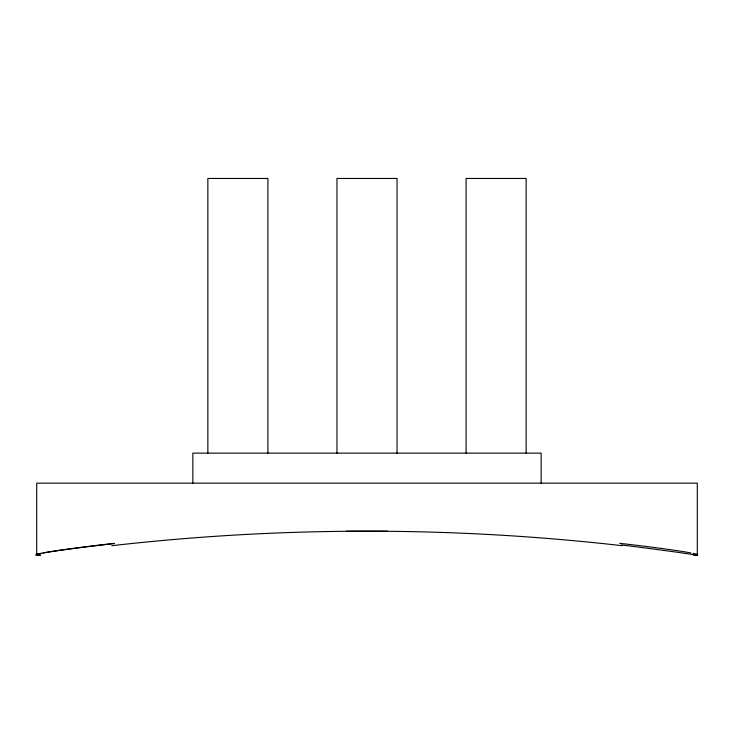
<?xml version="1.0" encoding="UTF-8"?>
<svg xmlns="http://www.w3.org/2000/svg" width="734" height="734" viewBox="0 0 734 734"><rect width="100%" height="100%" fill="white"/><g stroke="black" fill="none" stroke-linecap="round" stroke-linejoin="round"><path stroke-width="1.1" d="M346.384 531.196L387.616 531.196M697.3 555.546L697.3 483.146L36.7 483.146L36.7 555.546M541.16 483.146L541.16 453.126L192.84 453.126L192.84 483.146M526.14 453.126L526.14 178.454L466.09 178.454L466.09 453.126M397.03 453.126L397.03 178.454L336.97 178.454L336.97 453.126M267.91 453.126L267.91 178.454L207.86 178.454L207.86 453.126M111.77 545.701A2252.05 2252.05 0 0 1 622.23 545.701M697.529 554.821A75.263 2.523 6.5 0 1 697.263 554.941M697.181 554.959A75.263 2.523 6.5 0 1 696.887 555.005M696.557 555.042A75.263 2.523 6.5 0 1 695.997 555.078M695.887 555.087A75.263 2.523 6.5 0 1 693.786 555.106M619.661 543.325A75.263 2.523 6.5 0 1 690.868 552.931M693.015 553.353A75.263 2.523 6.5 0 1 694.979 553.785M695.74 553.977A75.263 2.523 6.5 0 1 696.612 554.225M697.006 554.363A75.263 2.523 6.5 0 1 697.272 554.482M697.539 554.665A75.263 2.523 6.5 0 1 697.566 554.766M621.414 544.949A75.263 1.092 7.1 0 1 697.098 555.519M40.544 555.069A75.263 2.266 -6.5 0 1 114.027 543.619M40.214 555.106A75.263 2.523 -6.5 0 1 38.113 555.087M38.003 555.078A75.263 2.523 -6.5 0 1 37.443 555.042M37.113 555.005A75.263 2.523 -6.5 0 1 36.819 554.959M36.737 554.941A75.263 2.523 -6.5 0 1 36.471 554.821M36.434 554.766A75.263 2.523 -6.5 0 1 36.461 554.665M36.728 554.482A75.263 2.523 -6.5 0 1 36.994 554.363M37.388 554.225A75.263 2.523 -6.5 0 1 38.26 553.977M39.021 553.785A75.263 2.523 -6.5 0 1 40.985 553.353M43.132 552.931A75.263 2.523 -6.5 0 1 114.339 543.325"/></g></svg>
